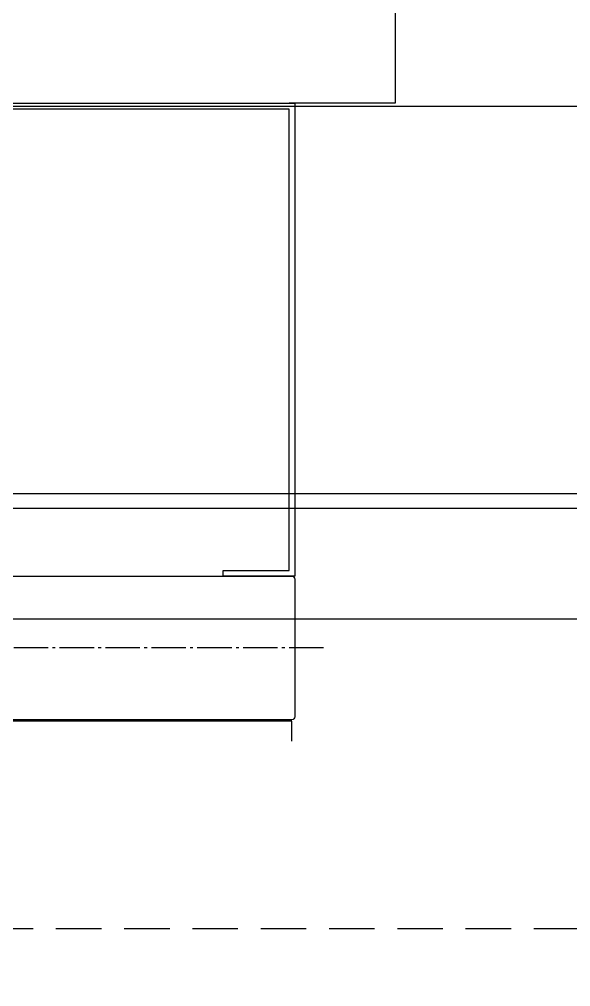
# Model space of a CAD drawing. Header units: millimetres. Extents: x 5429406 to 5440208, y -620941 to -619789.
# Drawn here: x 5431296.1 to 5431315.32, y -620829.62 to -620795.92 of the extents above; entities that cross this region are included whole.
import ezdxf

# ---------------------------------------------------------------- set-up
doc = ezdxf.new("R2010")
doc.units = ezdxf.units.MM
doc.header["$LTSCALE"] = 0.05
doc.linetypes.add('ACAD_ISO04W100', pattern=[30, 24, -3, 0, -3])
doc.linetypes.add('HIDDEN', pattern=[9.525, 6.35, -3.175])
doc.layers.add('A-ALÇIPAN', color=30, linetype='Continuous', lineweight=30)
for name, color, linetype in [('aksoy_aks', 1, 'ACAD_ISO04W100'), ('aksoy_cam', 4, 'Continuous'), ('aksoy_iz', 8, 'HIDDEN'), ('aksoy_profil', 40, 'Continuous'), ('N_Kes-Profil', 52, 'Continuous')]:
    doc.layers.add(name, color=color, linetype=linetype)

msp = doc.modelspace()

# ---------------------------------------------------------------- linework, layer by layer
at = {"transparency": 33554541, "elevation": -245.25}
msp.add_lwpolyline([(5431289.43, -620801.345), (5431289.23, -620801.345), (5431289.23, -620798.845), (5431305.706, -620798.845), (5431305.706, -620815.321), (5431303.206, -620815.321), (5431303.206, -620815.121), (5431305.506, -620815.121), (5431305.506, -620799.045), (5431289.43, -620799.045), (5431289.43, -620801.345)], dxfattribs=at)
at = {"color": 8, "transparency": 33554541, "elevation": -245.25}
msp.add_lwpolyline([(5431305.606, -620821.07), (5431305.606, -620820.371), (5431292.706, -620820.371), (5431292.706, -620818.921), (5431292.106, -620818.921), (5431292.106, -620821.07)], dxfattribs=at)
at = {"layer": 'A-ALÇIPAN', "transparency": 33554541, "elevation": -245.25}
for points in [[(5431559.206, -620669.861), (5431559.206, -620669.861), (5431559.206, -620679.861), (5431309.206, -620679.861), (5431309.206, -620798.845)], [(5431309.206, -620798.845), (5431305.506, -620798.845)]]:
    msp.add_lwpolyline(points, dxfattribs=at)
at = {"layer": 'aksoy_aks', "transparency": 33554541}
msp.add_line((5431306.706, -620817.821, -245.25), (5431286.73, -620817.821, -245.25), dxfattribs=at)
at = {"layer": 'aksoy_cam', "transparency": 33554541}
msp.add_lwpolyline([(5431286.327, -620816.821), (5431286.327, -620816.221), (5431287.977, -620816.221), (5431287.977, -620814.221), (5431286.327, -620814.221), (5431286.327, -620812.945), (5431401.296, -620812.945), (5431401.296, -620814.221), (5431399.646, -620814.221), (5431399.646, -620816.221), (5431401.296, -620816.221), (5431401.296, -620816.821), (5431286.327, -620816.821)], dxfattribs=at)
at = {"layer": 'aksoy_iz', "ltscale": 5, "transparency": 33554541}
msp.add_line((5431401.356, -620827.6, -69.554), (5431291.124, -620827.6, -69.554), dxfattribs=at)
msp.add_arc((5431401.078, -620821.53, -523.628), 110.122, 183.16001, 271.17993, dxfattribs=at)
at = {"layer": 'aksoy_profil', "transparency": 33554541}
msp.add_lwpolyline([(5431287.877, -620798.945), (5431399.746, -620798.945), (5431399.746, -620811.845), (5431401.196, -620811.845), (5431401.196, -620812.445), (5431286.427, -620812.445), (5431286.427, -620811.845), (5431287.877, -620811.845), (5431287.877, -620798.945)], dxfattribs=at)
at = {"layer": 'N_Kes-Profil', "transparency": 33554541, "elevation": -245.25}
msp.add_lwpolyline([(5431292.736, -620815.321), (5431305.606, -620815.321, -0.414214), (5431305.706, -620815.421), (5431305.706, -620820.221, -0.414214), (5431305.606, -620820.321), (5431292.735, -620820.321, -0.407095)], format="xyb", dxfattribs=at)

doc.saveas('drawing.dxf')
